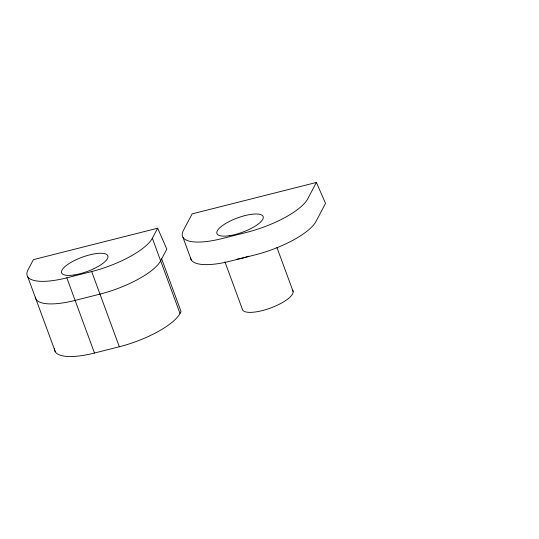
<?xml version="1.0" encoding="UTF-8"?>
<svg xmlns="http://www.w3.org/2000/svg" width="539" height="539" viewBox="0 0 539 539"><rect width="100%" height="100%" fill="white"/><g stroke="black" fill="none" stroke-linecap="round" stroke-linejoin="round"><path stroke-width="0.81" d="M157.651 228.213L33.411 259.636L28.095 269.675A53.887 16.561 -20.2 0 0 66.823 277.841L91.67 271.555A53.887 16.561 -20.2 0 0 152.342 238.258L157.651 228.213L166.814 249.153L160.642 260.815A53.887 16.561 -20.2 0 1 99.971 294.119L75.123 300.398A53.887 16.561 -20.2 0 1 35.251 297.171M54.614 348.282A53.887 16.561 -20.2 0 0 94.487 353.038L119.335 346.752A53.887 16.561 -20.2 0 0 180.006 313.449L181.037 311.508L161.666 258.868M316.386 182.458L307.648 198.979A53.887 16.561 -20.2 0 1 246.977 232.282L222.129 238.561A53.887 16.561 -20.2 0 1 183.401 230.402L192.14 213.882L316.386 182.458L325.543 203.398L315.942 221.536A53.887 16.561 -20.2 0 1 255.277 254.839L230.429 261.125A53.887 16.561 -20.2 0 1 190.557 257.898M276.938 247.502L293.128 291.498M224.938 261.866L242.28 309.002A26.943 8.28 -20.2 0 0 271.05 307.843A26.943 8.28 -20.2 0 0 292.542 290.171M182.984 237.376L191.284 259.939M152.342 238.258L180.006 313.449M91.67 271.555L119.335 346.752M66.823 277.841L94.487 353.038M27.678 276.655L55.349 351.846M248.735 256.247A26.943 8.28 -20.2 0 1 236.608 259.252M229.318 235.691A24.619 7.566 -20.2 0 0 263.268 217.055A24.619 7.566 -20.2 0 0 227.525 222.418A24.619 7.566 -20.2 0 0 229.318 235.691M74.011 274.971A24.619 7.566 -20.2 0 0 107.962 256.335A24.619 7.566 -20.2 0 0 72.219 261.698A24.619 7.566 -20.2 0 0 74.011 274.971"/></g></svg>
